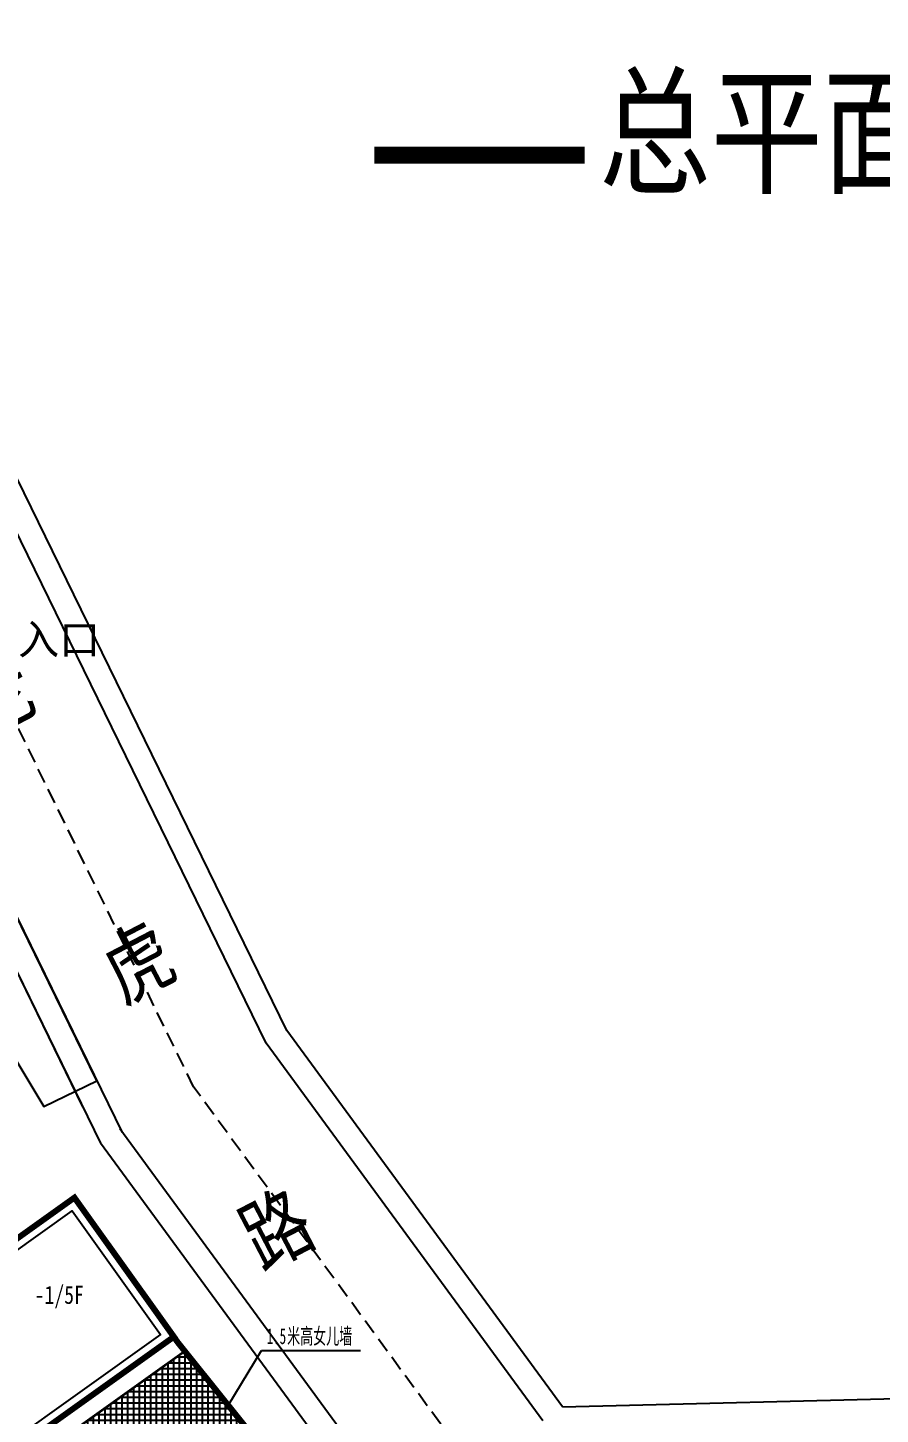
# Model space of a CAD drawing. Extents: x -809667 to 586099, y 3084146 to 3634412.
# Drawn here: x 382743.8 to 382814.6, y 3085719.5 to 3085834.6 of the extents above; entities that cross this region are included whole.
import ezdxf
from ezdxf.enums import TextEntityAlignment as Align

# ---------------------------------------------------------------- set-up
doc = ezdxf.new("R2010")
doc.units = 0
doc.header["$LTSCALE"] = 0.5
doc.linetypes.add('DASHDOT', pattern=[25.4, 12.7, -6.35, 0, -6.35])
doc.linetypes.add('DASHED', pattern=[0.75, 0.5, -0.25])
for name, color, linetype in [('0-人行道线', 46, 'CONTINUOUS'), ('DIM_LEAD', 3, 'CONTINUOUS'), ('JMD', 7, 'CONTINUOUS'), ('RD-中线', 1, 'DASHDOT'), ('wz', 6, 'CONTINUOUS'), ('建筑', 7, 'CONTINUOUS'), ('文字', 7, 'CONTINUOUS'), ('绿化轮廓', 3, 'CONTINUOUS'), ('道路', 4, 'CONTINUOUS')]:
    doc.layers.add(name, color=color, linetype=linetype)
doc.styles.add('-宋体', font='', dxfattribs={"width": 0.6})
doc.styles.add('DIMST', font='', dxfattribs={"width": 0.8})
doc.styles.add('HZ', font='', dxfattribs={"width": 0.8})
doc.styles.add('宋体', font='')
doc.styles.get('-宋体').set_extended_font_data('NSimSun')
doc.styles.get('DIMST').set_extended_font_data('SimSun')
doc.styles.get('HZ').set_extended_font_data('NSimSun')
doc.styles.get('宋体').set_extended_font_data('SimSun')

msp = doc.modelspace()

# ---------------------------------------------------------------- hatches: boundary and pattern name
at = {"layer": '绿化轮廓'}
h = msp.add_hatch(dxfattribs=at)
h.set_pattern_fill('ANSI37', color=1, scale=0.3, angle=45)
h.set_pattern_definition([(90, (0, 0), (-0.47625, 8e-17), []), (180, (0, 0), (-8e-17, -0.47625), [])])
edge = h.paths.add_edge_path()
edge.add_line((382755.078, 3085709.826), (382763.424, 3085716.522))
edge.add_line((382763.424, 3085716.522), (382756.803, 3085724.695))
edge.add_line((382756.803, 3085724.695), (382745.013, 3085716.275))
edge.add_line((382745.013, 3085716.275), (382746.34, 3085714.416))
edge.add_arc((382747.055, 3085705.445), 9, 38.73998, 94.55782, ccw=False)
edge.add_line((382754.075, 3085711.077), (382755.078, 3085709.826))

# ---------------------------------------------------------------- linework, layer by layer
at = {"layer": '0-人行道线', "linetype": 'Continuous', "flags": 128}
for points in [[(382788.198, 3085720.112), (382765.311, 3085751.341), (382710.483, 3085863.553)], [(382732.117, 3085778.276), (382749.843, 3085741.996)], [(382791.411, 3085685.277), (382749.843, 3085741.996)], [(382788.198, 3085720.112), (382819.345, 3085720.882)]]:
    msp.add_lwpolyline(points, dxfattribs=at)
at = {"layer": 'DIM_LEAD', "linetype": 'Continuous'}
for p, q in [((382760.455, 3085720.205), (382763.201, 3085724.787)), ((382763.201, 3085724.787), (382771.447, 3085724.787))]:
    msp.add_line(p, q, dxfattribs=at)
at = {"layer": 'DIM_LEAD', "linetype": 'Continuous', "const_width": 0.167}
msp.add_lwpolyline([(382760.412, 3085720.133, 1), (382760.497, 3085720.276, 1)], format="xyb", close=True, dxfattribs=at)
at = {"layer": 'RD-中线', "ltscale": 3}
msp.add_lwpolyline([(382804.661, 3085683.845), (382807.498, 3085686.555, 0.0322191), (382811.856, 3085691.292, 0.0418855), (382860.226, 3085762.666, -0.0552107), (382881.568, 3085793.862, -0.0552107)], format="xyb", dxfattribs=at)
at = {"layer": '建筑', "color": 142, "linetype": 'Continuous', "const_width": 0.5, "flags": 128}
msp.add_lwpolyline([(382700.396, 3085703.704), (382747.679, 3085737.471), (382756.28, 3085725.427), (382764.378, 3085715.333), (382780.759, 3085694.81), (382777.073, 3085685.885), (382703.393, 3085677.468)], close=True, dxfattribs=at)
at = {"layer": '建筑', "linetype": 'Continuous', "const_width": 0.5, "flags": 128}
msp.add_lwpolyline([(382714.974, 3085714.115), (382747.679, 3085737.471), (382755.941, 3085725.922), (382742.92, 3085716.623), (382743.792, 3085715.403), (382741.188, 3085713.543), (382740.316, 3085714.764), (382725.831, 3085704.419), (382726.703, 3085703.198), (382724.099, 3085701.338)], close=True, dxfattribs=at)
at = {"layer": '建筑', "linetype": 'Continuous', "flags": 128}
msp.add_lwpolyline([(382716.09, 3085713.929), (382747.502, 3085736.362), (382754.825, 3085726.108), (382741.804, 3085716.81), (382742.676, 3085715.589), (382741.374, 3085714.659), (382740.502, 3085715.88), (382724.715, 3085704.605), (382725.587, 3085703.384), (382724.285, 3085702.454)], close=True, dxfattribs=at)
at = {"layer": '文字', "linetype": 'Continuous', "flags": 128}
for points in [[(382581.269, 3085781.892), (382587.728, 3085785.991), (382691.992, 3085861.002), (382748.361, 3085745.012)], [(382742.92, 3085716.623), (382755.931, 3085725.915)], [(382755.078, 3085709.826), (382763.424, 3085716.522), (382756.803, 3085724.695), (382745.013, 3085716.275), (382746.34, 3085714.416)]]:
    msp.add_lwpolyline(points, dxfattribs=at)
at = {"layer": '文字', "linetype": 'Continuous', "const_width": 1.4, "flags": 128}
msp.add_lwpolyline([(382790.038, 3085824.031), (382772.585, 3085824.031)], dxfattribs=at)
at = {"layer": '绿化轮廓', "linetype": 'Continuous', "ltscale": 0.001, "const_width": 0.2, "flags": 128}
msp.add_lwpolyline([(382755.078, 3085709.826), (382763.424, 3085716.522), (382756.803, 3085724.695), (382745.013, 3085716.275), (382746.34, 3085714.416, -0.248484), (382754.075, 3085711.077), (382755.078, 3085709.826)], format="xyb", dxfattribs=at)
at = {"layer": '道路', "color": 1, "linetype": 'DASHED', "ltscale": 5, "flags": 128}
for points in [[(382757.577, 3085746.669), (382700.467, 3085863.553)], [(382789.177, 3085703.551), (382757.577, 3085746.669)]]:
    msp.add_lwpolyline(points, dxfattribs=at)
at = {"layer": '道路', "linetype": 'Continuous', "flags": 128}
for points in [[(382786.585, 3085718.929), (382763.593, 3085750.303), (382708.257, 3085863.553)], [(382793.024, 3085686.459), (382751.457, 3085743.179)]]:
    msp.add_lwpolyline(points, dxfattribs=at)
for points in [[(382720.872, 3085775.127, 0.3641369), (382716.717, 3085765.977), (382726.418, 3085742.39, 0.4832982), (382735.454, 3085739.789), (382736.016, 3085740.129), (382728.297, 3085752.93), (382737.161, 3085758.275), (382745.149, 3085745.028), (382749.54, 3085747.173), (382735.877, 3085775.136, 0.3924154), (382728.264, 3085778.075), (382720.872, 3085775.127)], [(382720.872, 3085775.127), (382728.264, 3085778.075, -0.3924154), (382735.877, 3085775.136), (382751.64, 3085742.874), (382751.641, 3085742.873)]]:
    msp.add_lwpolyline(points, format="xyb", dxfattribs=at)

# ---------------------------------------------------------------- texts
at = {"layer": 'DIM_LEAD', "color": 7, "linetype": 'Continuous', "style": '-宋体', "width": 0.6}
for s, p in [('1.5', (382763.643, 3085725.312)), ('米高女儿墙', (382765.344, 3085725.312))]:
    msp.add_text(s, height=1.3217, dxfattribs=at).set_placement(p)
at = {"layer": 'JMD', "linetype": 'Continuous', "style": '宋体'}
msp.add_text('办公出入口', height=2.5, dxfattribs=at).set_placement((382741.292, 3085783.867), align=Align.MIDDLE)
at = {"layer": 'JMD', "linetype": 'Continuous', "style": 'HZ', "width": 0.8}
msp.add_text('-1/5F', height=1.5, dxfattribs=at).set_placement((382746.421, 3085729.279), align=Align.MIDDLE)
at = {"layer": 'wz', "linetype": 'Continuous', "insert": (382791.253, 3085830.237, 85.872), "char_height": 8.512, "width": 44.94607, "attachment_point": 1, "style": 'DIMST'}
msp.add_mtext('{\\fSimHei|b0|i0|c134|p49;\\C0;总平面图}', dxfattribs=at)
at = {"layer": '文字', "linetype": 'Continuous', "insert": (382737.815, 3085780.185, 0.716), "char_height": 5, "width": 162.80629, "attachment_point": 1, "rotation": 27.48335, "style": 'DIMST'}
msp.add_mtext('{\\fSimHei|b0|i0|c134|p49;老\\P\\P\\P虎\\P\\P\\P路}', dxfattribs=at)

doc.saveas('drawing.dxf')
